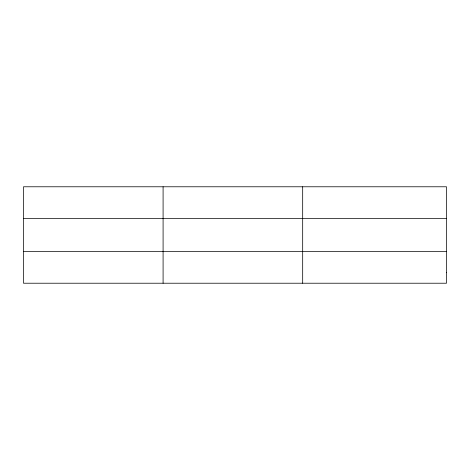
<?xml version="1.0" encoding="UTF-8"?>
<svg xmlns="http://www.w3.org/2000/svg" width="470" height="470" viewBox="0 0 470 470"><rect width="100%" height="100%" fill="white"/><g stroke="black" fill="none" stroke-linecap="round" stroke-linejoin="round"><path stroke-width="0.7" d="M163.09 186.778L163.09 283.222M302.68 186.778L302.68 283.222M23.5 218.603L446.5 218.603M23.5 251.397L446.5 251.397M446.5 272.618L446.5 283.222L23.5 283.222L23.5 186.778L446.5 186.778L446.5 272.618"/></g></svg>
